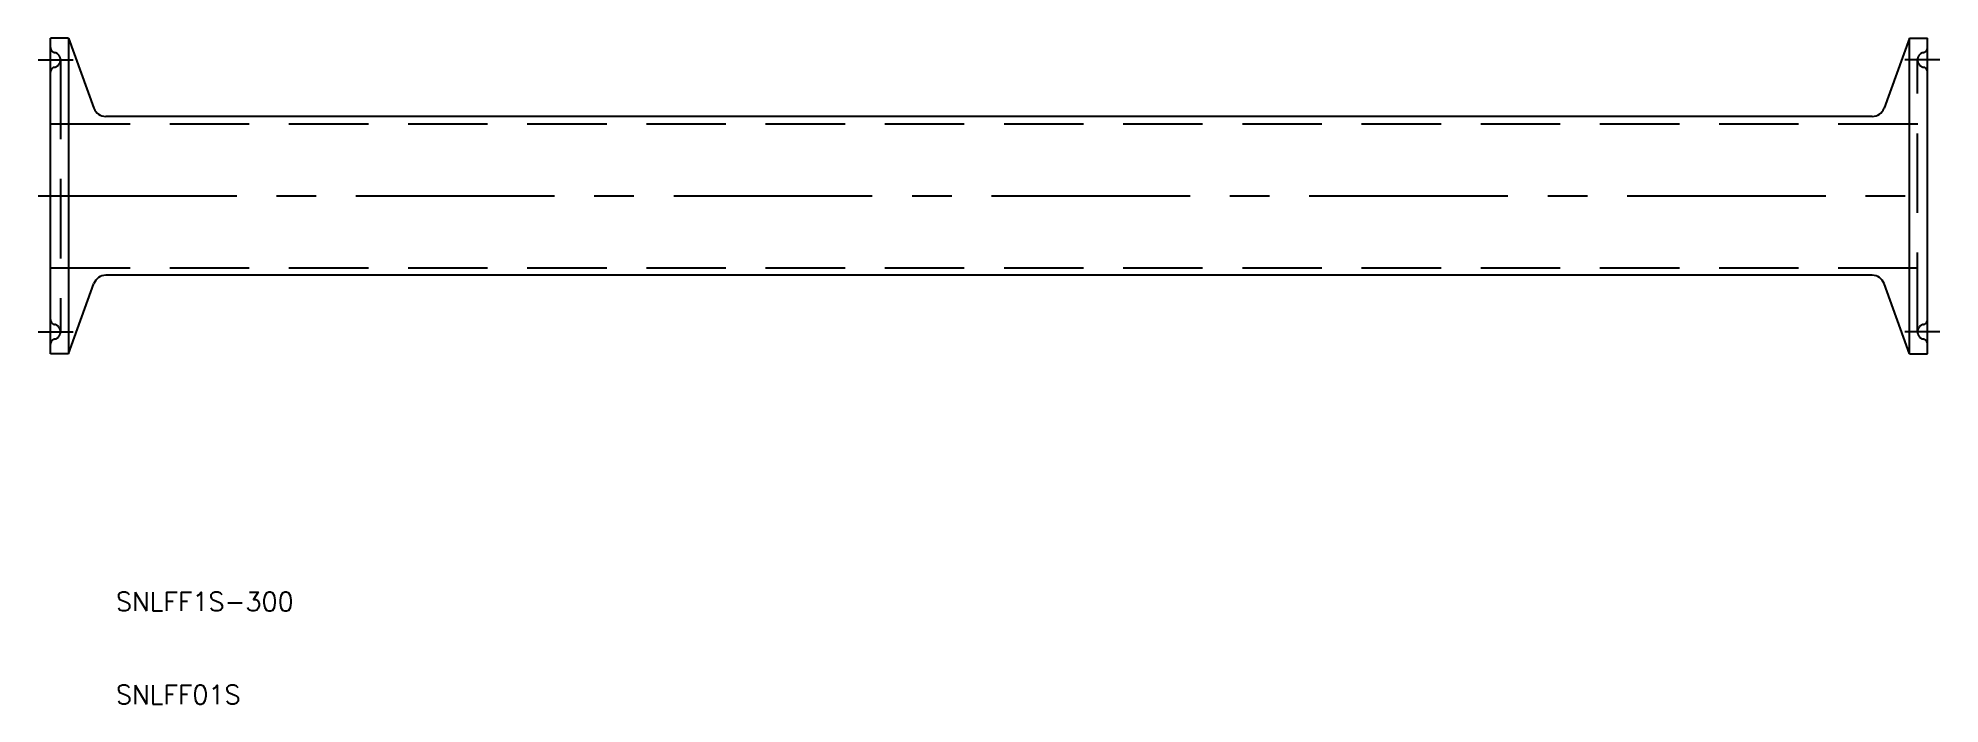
# Model space of a CAD drawing. Extents: x -2 to 302, y -81 to 25.
import ezdxf

# ---------------------------------------------------------------- set-up
doc = ezdxf.new("R2010")
doc.units = 0
doc.linetypes.add('CENTER', pattern=[50.8, 31.75, -6.35, 6.35, -6.35])
doc.linetypes.add('DASHED', pattern=[19.05, 12.7, -6.35])
doc.layers.get('0').update_dxf_attribs({"linetype": 'CONTINUOUS'})
doc.layers.add('CENTER', color=1, linetype='CENTER')
doc.styles.get("Standard").update_dxf_attribs({"font": 'txt.shx', "height": 3, "bigfont": 'bigfont.shx'})

msp = doc.modelspace()

# ---------------------------------------------------------------- linework, layer by layer
at = {"color": 7, "linetype": 'CONTINUOUS'}
for p, q in [((0, -25.25), (0, 25.25)), ((2.85, 25.25), (0, 25.25)), ((2.85, 25.25), (2.85, -25.25)), ((2.85, 25.25), (6.94, 14.02)), ((297.15, 25.25), (293.06, 14.02)), ((297.15, -25.25), (297.15, 25.25)), ((297.15, 25.25), (300, 25.25)), ((300, -25.25), (300, 25.25)), ((291.18, 12.7), (8.82, 12.7)), ((2.85, -25.25), (6.94, -14.02)), ((291.18, -12.7), (8.82, -12.7)), ((297.15, -25.25), (293.06, -14.02)), ((2.85, -25.25), (0, -25.25)), ((297.15, -25.25), (300, -25.25))]:
    msp.add_line(p, q, dxfattribs=at)
at = {"color": 3, "linetype": 'DASHED'}
for p, q in [((1.6, 21.75), (1.6, -21.75)), ((298.4, -21.75), (298.4, 21.75)), ((0, 11.5), (300, 11.5)), ((0, -11.5), (300, -11.5))]:
    msp.add_line(p, q, dxfattribs=at)
for centre, radius, start, end in [((0.8, 23.71), 0.8, 180, 258.463), ((0.4, 21.75), 1.2, 281.537, 78.463), ((299.6, 21.75), 1.2, 101.537, 258.463), ((299.2, 23.71), 0.8, 281.537, 0), ((0.8, 19.79), 0.8, 101.537, 180), ((299.2, 19.79), 0.8, 0, 78.463), ((0.8, -19.79), 0.8, 180, 258.463), ((0.4, -21.75), 1.2, 281.537, 78.463), ((299.6, -21.75), 1.2, 101.537, 258.463), ((299.2, -19.79), 0.8, 281.537, 0), ((0.8, -23.71), 0.8, 101.537, 180), ((299.2, -23.71), 0.8, 0, 78.463)]:
    msp.add_arc(centre, radius, start, end, dxfattribs=at)
at = {"color": 7, "linetype": 'CONTINUOUS'}
for centre, start, end in [((8.82, 14.7), 200, 270), ((291.18, 14.7), 270, 340), ((8.82, -14.7), 90, 160), ((291.18, -14.7), 20, 90)]:
    msp.add_arc(centre, 2, start, end, dxfattribs=at)
at = {"layer": 'CENTER', "color": 1, "linetype": 'CENTER'}
for p, q in [((-2, 21.75), (3.6, 21.75)), ((302, 21.75), (296.4, 21.75)), ((-2, 0), (302, 0)), ((-2, -21.75), (3.6, -21.75)), ((302, -21.75), (296.4, -21.75))]:
    msp.add_line(p, q, dxfattribs=at)

# ---------------------------------------------------------------- texts
at = {"color": 7, "linetype": 'CONTINUOUS'}
for s, p in [('SNLFF1S-300', (10.45, -66.41)), ('SNLFF01S', (10.45, -81.29))]:
    msp.add_text(s, height=3, dxfattribs=at).set_placement(p)

doc.saveas('drawing.dxf')
